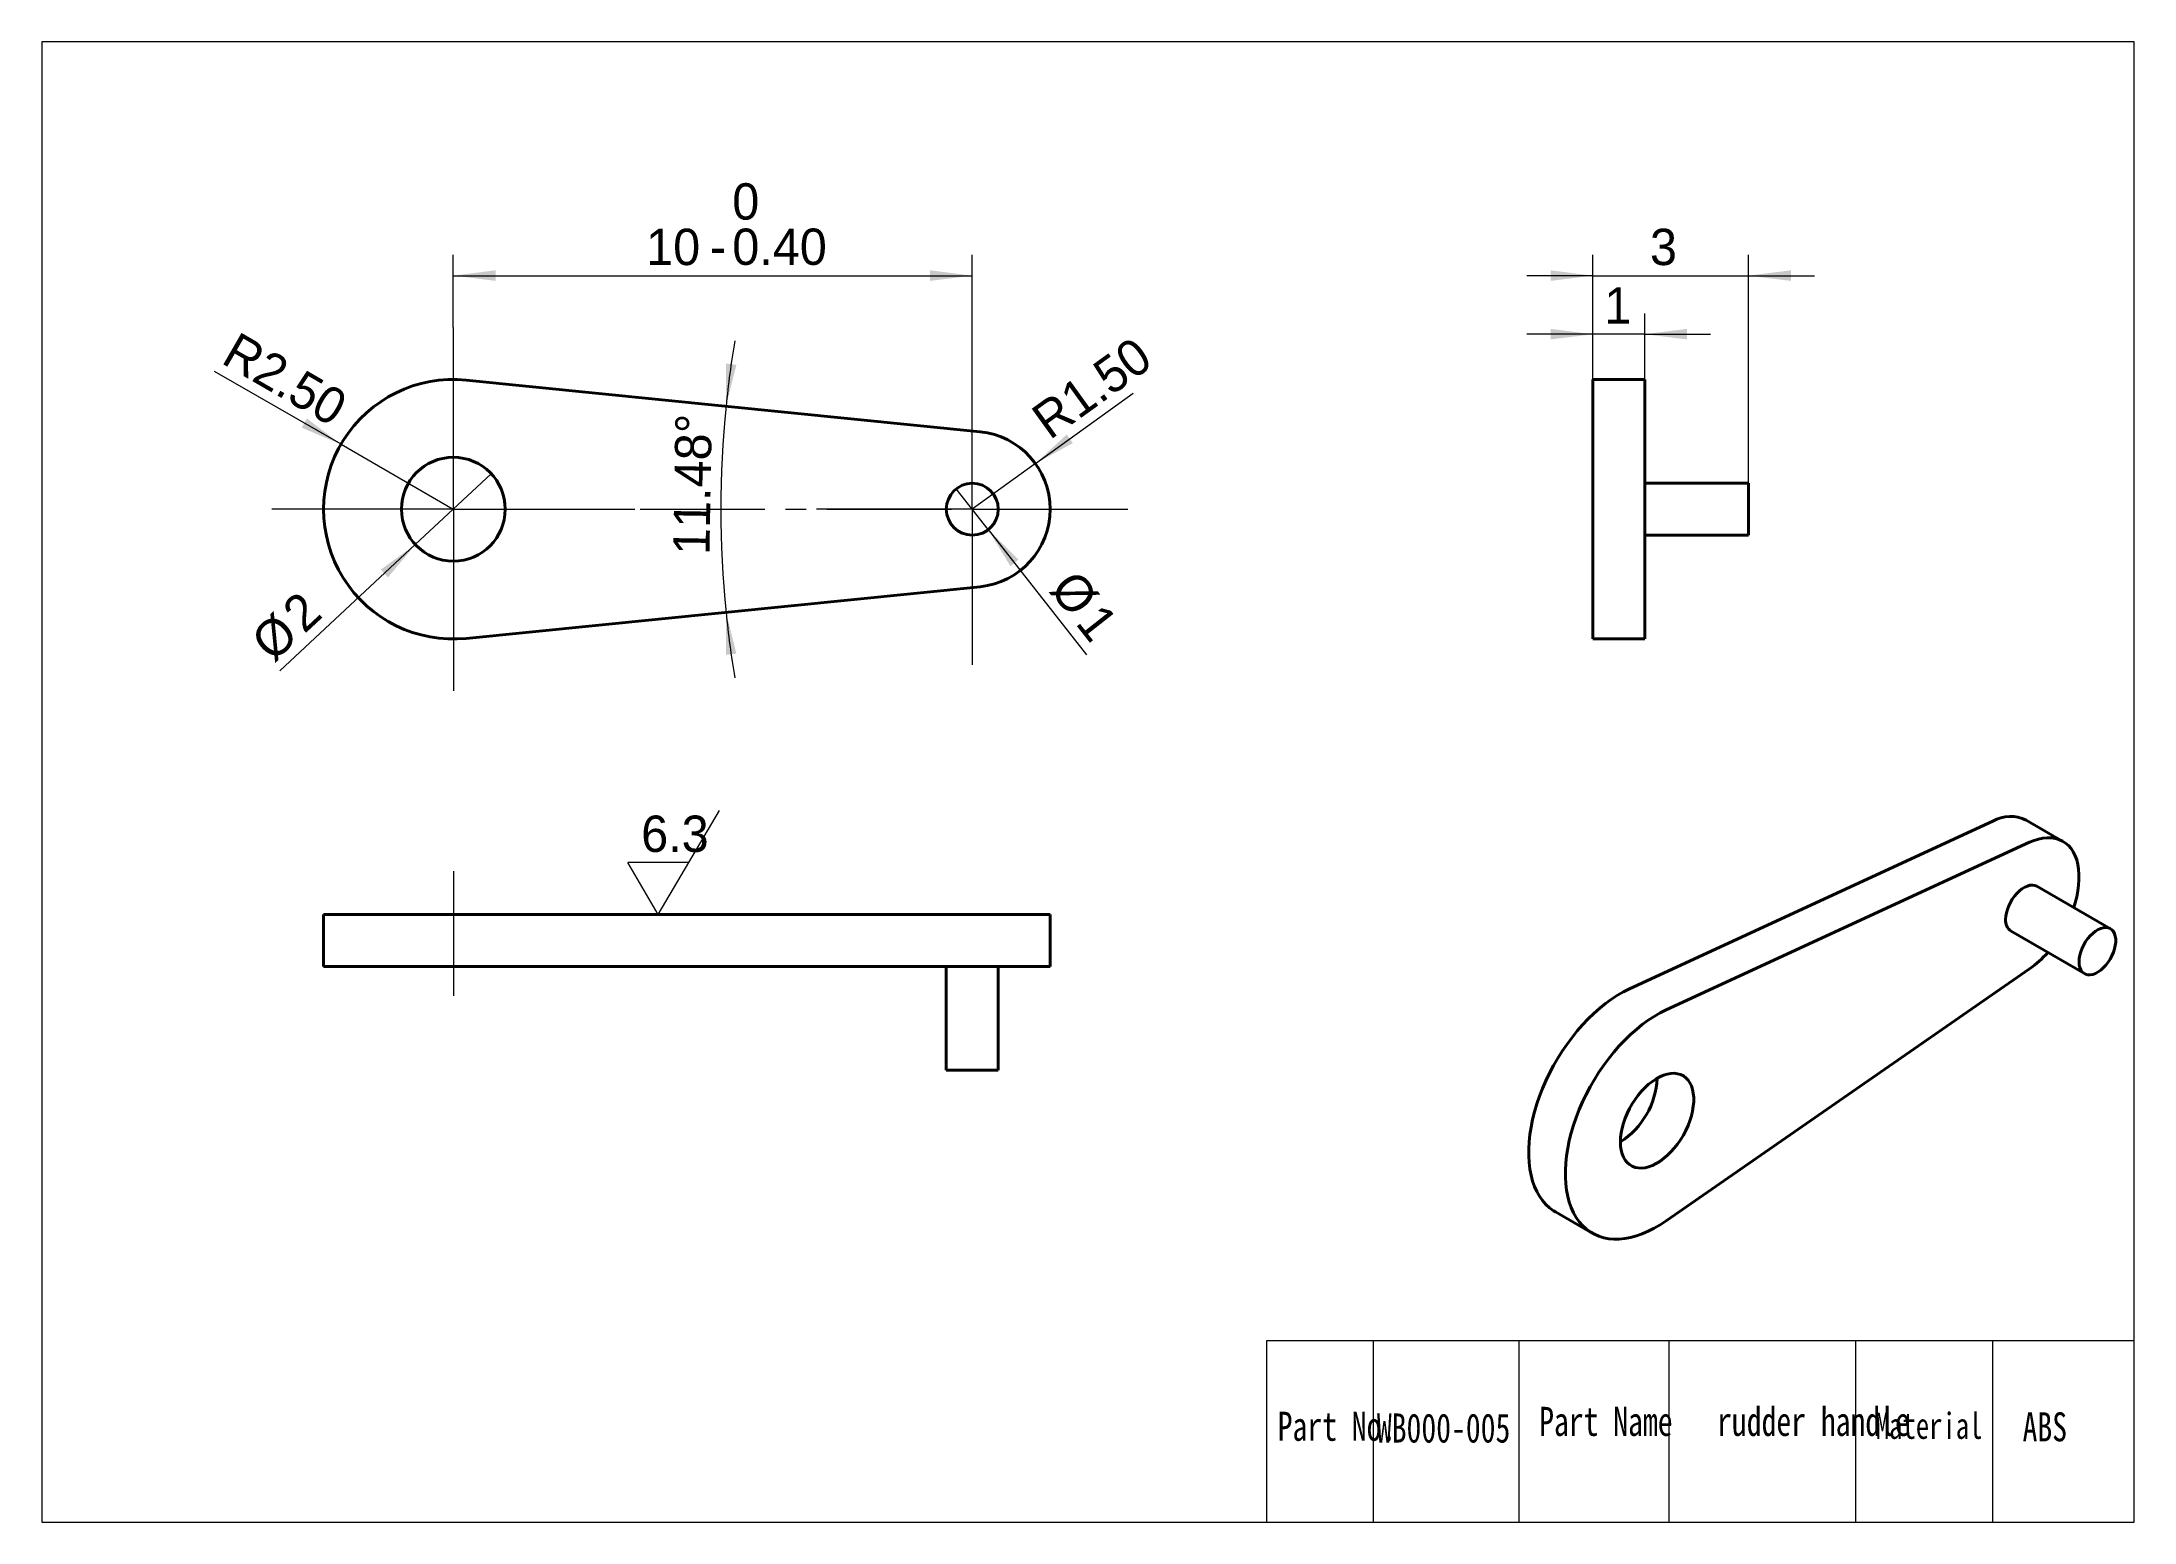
# Model space of a CAD drawing. Header units: millimetres. Extents: x 2.7 to 12.7, y 2.7 to 9.8.
import ezdxf

# ---------------------------------------------------------------- set-up
doc = ezdxf.new("R2010")
doc.units = ezdxf.units.MM
doc.header["$LTSCALE"] = 0.05
doc.linetypes.add('CENTERX2', pattern=[20.32, 12.7, -2.54, 2.54, -2.54])
doc.linetypes.add('点画线', pattern=[18, 12, -2, 2, -2])
doc.layers.get('0').update_dxf_attribs({"lineweight": 18})
for name, color, linetype, lineweight in [('1轮廓实线层', 7, 'Continuous', 40), ('2细线层', 4, 'Continuous', 18), ('3中心线层', 1, 'CENTERX2', 18), ('8符号标注层', 31, 'Continuous', 18), ('尺寸线层', 3, 'Continuous', 18)]:
    doc.layers.add(name, color=color, linetype=linetype, lineweight=lineweight)
doc.styles.add('SLDTEXTSTYLE1', font='')
doc.styles.get('SLDTEXTSTYLE1').set_extended_font_data('汉仪长仿宋体')
doc.dimstyles.new('SLDDIMSTYLE0', dxfattribs={"dimtxt": 0.175, "dimasz": 0.204, "dimexe": 0, "dimexo": 0.0625, "dimgap": 0.04375, "dimtad": 1, "dimlfac": 4, "dimrnd": 1e-09, "dimzin": 12, "dimdsep": 46, "dimtxsty": 'SLDTEXTSTYLE1', "dimcen": 0.09, "dimdle": 0.408, "dimadec": 0, "dimazin": 3, "dimtfac": 1, "dimtofl": 0, "dimtmove": 0, "dimatfit": 3, "dimfxl": 1, "dimfrac": 2, "dimtolj": 1, "dimarcsym": 0})
doc.dimstyles.new('SLDDIMSTYLE1', dxfattribs={"dimtxt": 0.175, "dimasz": 0.204, "dimexe": 0, "dimexo": 0.0625, "dimgap": 0.04375, "dimtad": 1, "dimlfac": 4, "dimrnd": 1e-09, "dimzin": 4, "dimdsep": 46, "dimtxsty": 'SLDTEXTSTYLE1', "dimcen": 0, "dimdle": 0.408, "dimadec": 0, "dimazin": 1, "dimtfac": 1, "dimtofl": 0, "dimtmove": 0, "dimatfit": 3, "dimfxl": 1, "dimfrac": 2, "dimtolj": 1, "dimarcsym": 0})
doc.dimstyles.new('SLDDIMSTYLE2', dxfattribs={"dimtxt": 0.175, "dimasz": 0.204, "dimexe": 0, "dimexo": 0.0625, "dimgap": 0.04375, "dimtad": 1, "dimlfac": 4, "dimrnd": 1e-09, "dimzin": 12, "dimdsep": 46, "dimtxsty": 'SLDTEXTSTYLE1', "dimblk1": 'NONE', "dimsah": 1, "dimcen": 0, "dimdle": 0.408, "dimadec": 0, "dimazin": 3, "dimtfac": 1, "dimtmove": 0, "dimatfit": 3, "dimldrblk": 'NONE', "dimfxl": 1, "dimfrac": 2, "dimtolj": 1, "dimarcsym": 0})
doc.dimstyles.new('SLDDIMSTYLE3', dxfattribs={"dimtxt": 0.175, "dimasz": 0.204, "dimexe": 0, "dimexo": 0.0625, "dimgap": 0.04375, "dimtad": 1, "dimdec": 4, "dimlfac": 0.2, "dimzin": 12, "dimdsep": 46, "dimtxsty": 'SLDTEXTSTYLE1', "dimcen": 0.09, "dimdle": 0.408, "dimazin": 3, "dimtfac": 1, "dimtofl": 0, "dimtmove": 0, "dimatfit": 3, "dimfxl": 1, "dimfrac": 2, "dimtolj": 1, "dimarcsym": 0})
doc.dimstyles.new('SLDDIMSTYLE4', dxfattribs={"dimtxt": 0.175, "dimasz": 0.204, "dimexe": 0, "dimexo": 0.0625, "dimgap": 0.04375, "dimtad": 1, "dimlfac": 4, "dimrnd": 1e-09, "dimzin": 12, "dimdsep": 46, "dimtxsty": 'SLDTEXTSTYLE1', "dimcen": 0.09, "dimdle": 0.408, "dimadec": 0, "dimazin": 3, "dimtfac": 1, "dimtmove": 0, "dimatfit": 0, "dimfxl": 1, "dimfrac": 2, "dimtolj": 1, "dimarcsym": 0})

# ---------------------------------------------------------------- blocks, each defined once
blk = doc.blocks.new('*X4')
at = {"layer": '2细线层', "linetype": 'Continuous', "lineweight": 0}
for points in [[(4.65, 8.712), (4.854, 8.687), (4.854, 8.738)], [(7.15, 8.712), (6.946, 8.738), (6.946, 8.687)]]:
    blk.add_hatch(color=4, dxfattribs=at).paths.add_polyline_path(points, flags=0)
at = {"layer": '2细线层', "color": 4, "linetype": 'Continuous', "lineweight": 0}
for p, q in [((4.65, 8.462), (4.65, 8.812)), ((7.15, 8.337), (7.15, 8.812)), ((4.65, 8.712), (7.15, 8.712))]:
    blk.add_line(p, q, dxfattribs=at)
at = {"layer": '2细线层', "color": 4, "linetype": 'Continuous', "lineweight": 0, "char_height": 0.175, "attachment_point": 1, "style": 'SLDTEXTSTYLE1'}
for s, insert, width in [('0', (5.994, 9.157), 0.12216), ('10', (5.579, 8.938), 0.27486), ('0.40', (5.994, 8.939), 0.64958), ('-', (5.886, 8.939), 0.21087)]:
    blk.add_mtext(s, dxfattribs=dict(at, insert=insert, width=width))
blk = doc.blocks.new('*X5')
at = {"layer": '2细线层', "linetype": 'Continuous', "lineweight": 0}
blk.add_hatch(color=4, dxfattribs=at).paths.add_polyline_path([(4.109, 7.9), (3.945, 8.024), (3.92, 7.98)], flags=0)
at = {"layer": '2细线层', "color": 4, "linetype": 'Continuous', "lineweight": 0}
for q in [(3.5, 8.251), (4.65, 7.587)]:
    blk.add_line((4.109, 7.9), q, dxfattribs=at)
at = {"layer": '2细线层', "color": 4, "linetype": 'Continuous', "lineweight": 0, "insert": (3.613, 8.446), "char_height": 0.175, "width": 0.90513, "attachment_point": 1, "rotation": 330, "style": 'SLDTEXTSTYLE1'}
blk.add_mtext('R2.50', dxfattribs=at)
blk = doc.blocks.new('*X6')
at = {"layer": '2细线层', "linetype": 'Continuous', "lineweight": 0}
blk.add_hatch(color=4, dxfattribs=at).paths.add_polyline_path([(4.467, 7.417), (4.301, 7.297), (4.335, 7.259)], flags=0)
at = {"layer": '2细线层', "color": 4, "linetype": 'Continuous', "lineweight": 0}
for q in [(4.833, 7.758), (3.815, 6.809)]:
    blk.add_line((4.467, 7.417), q, dxfattribs=at)
at = {"layer": '2细线层', "color": 4, "linetype": 'Continuous', "lineweight": 0, "char_height": 0.175, "attachment_point": 1, "rotation": 42.9868, "style": 'SLDTEXTSTYLE1'}
for s, insert, width in [('2', (3.813, 7.113), 0.32099), ('%%C', (3.662, 6.974), 0.40427)]:
    blk.add_mtext(s, dxfattribs=dict(at, insert=insert, width=width))
blk = doc.blocks.new('_NONE')
blk = doc.blocks.new('*X7')
at = {"layer": '2细线层', "linetype": 'Continuous', "lineweight": 0}
blk.add_hatch(color=4, dxfattribs=at).paths.add_polyline_path([(7.227, 7.489), (7.334, 7.313), (7.373, 7.345)], flags=0)
at = {"layer": '2细线层', "color": 4, "linetype": 'Continuous', "lineweight": 0}
for q in [(7.073, 7.686), (7.701, 6.887)]:
    blk.add_line((7.227, 7.489), q, dxfattribs=at)
at = {"layer": '2细线层', "color": 4, "linetype": 'Continuous', "lineweight": 0, "char_height": 0.175, "attachment_point": 1, "rotation": 308.1696, "style": 'SLDTEXTSTYLE1'}
for s, insert, width in [('%%C', (7.655, 7.308), 0.42548), ('1', (7.781, 7.146), 0.29597)]:
    blk.add_mtext(s, dxfattribs=dict(at, insert=insert, width=width))
blk = doc.blocks.new('*X8')
at = {"layer": '2细线层', "linetype": 'Continuous', "lineweight": 0}
blk.add_hatch(color=4, dxfattribs=at).paths.add_polyline_path([(7.454, 7.807), (7.635, 7.906), (7.605, 7.947)], flags=0)
at = {"layer": '2细线层', "color": 4, "linetype": 'Continuous', "lineweight": 0}
for q in [(7.926, 8.147), (7.15, 7.587)]:
    blk.add_line((7.454, 7.807), q, dxfattribs=at)
at = {"layer": '2细线层', "color": 4, "linetype": 'Continuous', "lineweight": 0, "insert": (7.421, 8.06), "char_height": 0.175, "width": 0.88857, "attachment_point": 1, "rotation": 35.8187, "style": 'SLDTEXTSTYLE1'}
blk.add_mtext('R1.50', dxfattribs=at)
blk = doc.blocks.new('*X9')
at = {"layer": '2细线层', "linetype": 'Continuous', "lineweight": 0}
for points in [[(5.964, 8.084), (6.014, 8.283), (5.963, 8.289)], [(5.964, 7.091), (5.963, 6.886), (6.014, 6.892)]]:
    blk.add_hatch(color=4, dxfattribs=at).paths.add_polyline_path(points, flags=0)
at = {"layer": '2细线层', "color": 4, "linetype": 'Continuous', "lineweight": 0}
for start, end in [(170.5948, 174.2608), (174.2608, 185.7392), (185.7392, 189.4052)]:
    blk.add_arc((10.9, 7.587), 4.961, start, end, dxfattribs=at)
at = {"layer": '2细线层', "color": 4, "linetype": 'Continuous', "lineweight": 0, "insert": (5.709, 7.369), "char_height": 0.175, "width": 0.93511, "attachment_point": 1, "rotation": 89.0233, "style": 'SLDTEXTSTYLE1'}
blk.add_mtext('11.48%%D', dxfattribs=at)
blk = doc.blocks.new('SW_CENTERMARKSYMBOL_0')
at = {"layer": '3中心线层', "color": 0, "linetype": 'CENTERX2', "lineweight": 0}
for p, q in [((0, 0.625), (0, 0.75)), ((0, 0), (0, 0.625)), ((-0.625, 0), (-0.75, 0)), ((0, 0), (-0.625, 0)), ((0, 0), (0, -0.625)), ((0, 0), (0.625, 0)), ((0.625, 0), (0.75, 0)), ((0, -0.625), (0, -0.75))]:
    blk.add_line(p, q, dxfattribs=at)
blk = doc.blocks.new('SW_CENTERMARKSYMBOL_1')
at = {"layer": '3中心线层', "color": 0, "linetype": 'CENTERX2', "lineweight": 0}
for p, q in [((0, 0.625), (0, 0.875)), ((0, 0), (0, 0.625)), ((-0.625, 0), (-0.875, 0)), ((0, 0), (-0.625, 0)), ((0, 0), (0, -0.625)), ((0, 0), (0.625, 0)), ((0.625, 0), (0.875, 0)), ((0, -0.625), (0, -0.875))]:
    blk.add_line(p, q, dxfattribs=at)
blk = doc.blocks.new('*X12')
at = {"layer": '2细线层', "linetype": 'Continuous', "lineweight": 0}
for points in [[(10.14, 8.43), (9.936, 8.456), (9.936, 8.405)], [(10.39, 8.43), (10.594, 8.405), (10.594, 8.456)]]:
    blk.add_hatch(color=4, dxfattribs=at).paths.add_polyline_path(points, flags=0)
at = {"layer": '2细线层', "color": 4, "linetype": 'Continuous', "lineweight": 0}
for p, q in [((10.14, 8.212), (10.14, 8.53)), ((10.39, 8.212), (10.39, 8.53)), ((10.14, 8.43), (9.822, 8.43)), ((10.39, 8.43), (10.14, 8.43)), ((10.39, 8.43), (10.707, 8.43))]:
    blk.add_line(p, q, dxfattribs=at)
at = {"layer": '2细线层', "color": 4, "linetype": 'Continuous', "lineweight": 0, "insert": (10.195, 8.656), "char_height": 0.175, "width": 0.04169, "attachment_point": 1, "style": 'SLDTEXTSTYLE1'}
blk.add_mtext('1', dxfattribs=at)
blk = doc.blocks.new('*X13')
at = {"layer": '2细线层', "linetype": 'Continuous', "lineweight": 0}
for points in [[(10.14, 8.712), (9.936, 8.738), (9.936, 8.687)], [(10.89, 8.712), (11.094, 8.687), (11.094, 8.738)]]:
    blk.add_hatch(color=4, dxfattribs=at).paths.add_polyline_path(points, flags=0)
at = {"layer": '2细线层', "color": 4, "linetype": 'Continuous', "lineweight": 0}
for p, q in [((10.14, 8.212), (10.14, 8.812)), ((10.89, 7.712), (10.89, 8.812)), ((10.14, 8.712), (9.822, 8.712)), ((10.14, 8.712), (10.89, 8.712)), ((10.89, 8.712), (11.207, 8.712))]:
    blk.add_line(p, q, dxfattribs=at)
at = {"layer": '2细线层', "color": 4, "linetype": 'Continuous', "lineweight": 0, "insert": (10.415, 8.938), "char_height": 0.175, "width": 0.12168, "attachment_point": 1, "style": 'SLDTEXTSTYLE1'}
blk.add_mtext('3', dxfattribs=at)
blk = doc.blocks.new('SW_SFSYMBOL_0')
at = {"layer": '8符号标注层', "color": 0, "linetype": 'Continuous', "lineweight": 0}
for p, q in [((0.082, -0.25), (0.377, 0.25)), ((0.082, -0.25), (-0.065, 0)), ((0.23, 0), (-0.065, 0))]:
    blk.add_line(p, q, dxfattribs=at)
at = {"layer": '8符号标注层', "color": 0, "linetype": 'Continuous', "lineweight": 0, "insert": (0, 0.226), "char_height": 0.175, "width": 0.46877, "attachment_point": 1, "style": 'SLDTEXTSTYLE1'}
blk.add_mtext('6.3', dxfattribs=at)

msp = doc.modelspace()

# ---------------------------------------------------------------- linework, layer by layer
for p, q in [((12.74771, 9.83789), (2.66771, 9.83789)), ((2.66771, 9.83789), (2.66771, 2.70989)), ((12.74771, 2.70989), (12.74771, 9.83789)), ((12.74771, 3.58285), (8.56729, 3.58285)), ((8.56729, 3.58285), (8.56729, 2.70989)), ((9.08211, 3.58285), (9.08211, 2.70989)), ((9.7833, 3.58285), (9.7833, 2.70989)), ((10.50622, 3.58285), (10.50622, 2.70989)), ((11.4055, 3.58285), (11.4055, 2.70989)), ((12.06596, 3.58285), (12.06596, 2.70989)), ((12.74771, 2.70989), (12.74771, 3.58285)), ((2.66771, 2.70989), (12.74771, 2.70989)), ((8.9156, 2.70989), (12.74771, 2.70989))]:
    msp.add_line(p, q)
at = {"color": 1, "linetype": '点画线'}
for p, q in [((4.65016, 7.5875), (7.15016, 7.5875)), ((4.65016, 5.84468), (4.65016, 5.20524))]:
    msp.add_line(p, q, dxfattribs=at)
at = {"layer": '1轮廓实线层', "linetype": 'Continuous', "lineweight": 40}
for p, q in [((7.18766, 7.96062), (4.71266, 8.20936)), ((10.38995, 8.2125), (10.13995, 8.2125)), ((10.13995, 8.2125), (10.13995, 6.9625)), ((10.38995, 6.9625), (10.38995, 8.2125)), ((10.88995, 7.7125), (10.38995, 7.7125)), ((10.88995, 7.5875), (10.88995, 7.7125)), ((10.88995, 7.4625), (10.88995, 7.5875)), ((10.38995, 7.4625), (10.88995, 7.4625)), ((4.71266, 6.96563), (7.18766, 7.21438)), ((10.13995, 6.9625), (10.38995, 6.9625)), ((12.06678, 6.08544), (10.31669, 5.27824)), ((12.40452, 5.98818), (12.22774, 6.09023)), ((12.24355, 5.98338), (10.49346, 5.17619)), ((12.63308, 5.56756), (12.27953, 5.77167)), ((4.02516, 5.63618), (4.02516, 5.38618)), ((4.71266, 5.63618), (4.02516, 5.63618)), ((7.18766, 5.63618), (4.71266, 5.63618)), ((7.52516, 5.63618), (7.18766, 5.63618)), ((7.52516, 5.38618), (7.52516, 5.63618)), ((12.15454, 5.55515), (12.50809, 5.35105)), ((4.02516, 5.38618), (4.71266, 5.38618)), ((7.18766, 5.38618), (4.71266, 5.38618)), ((7.02516, 5.38618), (7.02516, 4.88618)), ((7.18766, 5.38618), (7.52516, 5.38618)), ((7.27516, 4.88618), (7.27516, 5.38618)), ((10.49346, 4.16063), (12.24355, 5.37405)), ((7.02516, 4.88618), (7.27516, 4.88618)), ((9.96002, 4.20367), (10.13679, 4.10162))]:
    msp.add_line(p, q, dxfattribs=at)
for points in [[(12.24355, 5.98338), (12.2656, 5.99247), (12.28731, 5.99923), (12.30853, 6.00362), (12.32909, 6.00562), (12.34887, 6.00519), (12.36772, 6.00236), (12.3855, 5.99713), (12.40209, 5.98954), (12.41738, 5.97966), (12.43125, 5.96754), (12.44362, 5.95327), (12.45438, 5.93696), (12.46346, 5.91872), (12.47081, 5.89868), (12.47637, 5.87698), (12.4801, 5.85377), (12.48197, 5.82921), (12.48197, 5.80349), (12.4801, 5.77677), (12.47637, 5.74926), (12.47081, 5.72114), (12.46346, 5.69262), (12.45632, 5.66961)], [(12.12865, 5.61238), (12.12959, 5.62779), (12.13239, 5.64395), (12.137, 5.66053), (12.14332, 5.67717), (12.15121, 5.69352), (12.1605, 5.70922), (12.17099, 5.72395), (12.18247, 5.73739), (12.19468, 5.74925), (12.20737, 5.75928), (12.22026, 5.76727), (12.23309, 5.77305), (12.24557, 5.77648), (12.25745, 5.77751), (12.26846, 5.77611), (12.27838, 5.7723), (12.27953, 5.77167)], [(12.4822, 5.40828), (12.48314, 5.42369), (12.48595, 5.43985), (12.49056, 5.45643), (12.49687, 5.47307), (12.50476, 5.48942), (12.51405, 5.50512), (12.52454, 5.51985), (12.53602, 5.53329), (12.54823, 5.54515), (12.56092, 5.55518), (12.57382, 5.56317), (12.58664, 5.56894), (12.59913, 5.57238), (12.611, 5.57341), (12.62202, 5.57201), (12.63194, 5.5682), (12.64055, 5.56207), (12.64767, 5.55376), (12.65314, 5.54343), (12.65686, 5.5313), (12.65874, 5.51765), (12.65874, 5.50275), (12.65686, 5.48692), (12.65314, 5.4705), (12.64767, 5.45385), (12.64055, 5.43731), (12.63194, 5.42124), (12.62202, 5.40599), (12.611, 5.39186), (12.59913, 5.37918), (12.58664, 5.36821), (12.57382, 5.35917), (12.56092, 5.35227), (12.54823, 5.34765), (12.53602, 5.34541), (12.52454, 5.3456), (12.51405, 5.34821), (12.50476, 5.35319), (12.49687, 5.36043), (12.49056, 5.36978), (12.48595, 5.38104), (12.48314, 5.39396), (12.4822, 5.40828)], [(10.31669, 5.27824), (10.2878, 5.26382), (10.25884, 5.24717), (10.22995, 5.22836), (10.20123, 5.20747), (10.17283, 5.18461), (10.14485, 5.15985), (10.11742, 5.13331), (10.09065, 5.10511), (10.06466, 5.07536), (10.03957, 5.04419), (10.01548, 5.01174), (9.99249, 4.97814), (9.9707, 4.94355), (9.95021, 4.9081), (9.9311, 4.87194), (9.91345, 4.83525), (9.89735, 4.79817), (9.88286, 4.76085), (9.87004, 4.72347), (9.85894, 4.68618), (9.84962, 4.64915), (9.84212, 4.61252), (9.83647, 4.57647), (9.83268, 4.54114), (9.83079, 4.50668), (9.83079, 4.47324), (9.83268, 4.44097), (9.83647, 4.41001), (9.84212, 4.38048), (9.84962, 4.35252), (9.85894, 4.32624), (9.87004, 4.30176), (9.88286, 4.27918), (9.89735, 4.2586), (9.91345, 4.24011), (9.9311, 4.22379), (9.95021, 4.2097), (9.96002, 4.20367)], [(10.49346, 4.16063), (10.46457, 4.1417), (10.43562, 4.12492), (10.40672, 4.11037), (10.37801, 4.0981), (10.3496, 4.08817), (10.32162, 4.08062), (10.29419, 4.07549), (10.26743, 4.07279), (10.24144, 4.07253), (10.21635, 4.07473), (10.19225, 4.07936), (10.16926, 4.08642), (10.14748, 4.09586), (10.12698, 4.10765), (10.10787, 4.12174), (10.09023, 4.13806), (10.07413, 4.15655), (10.05963, 4.17713), (10.04681, 4.19971), (10.03572, 4.22419), (10.0264, 4.25047), (10.0189, 4.27843), (10.01324, 4.30796), (10.00946, 4.33892), (10.00756, 4.37119), (10.00756, 4.40463), (10.00946, 4.43908), (10.01324, 4.47442), (10.0189, 4.51047), (10.0264, 4.5471), (10.03572, 4.58413), (10.04681, 4.62142), (10.05963, 4.6588), (10.07413, 4.69611), (10.09023, 4.7332), (10.10787, 4.76989), (10.12698, 4.80604), (10.14748, 4.8415), (10.16926, 4.87609), (10.19225, 4.90969), (10.21635, 4.94214), (10.24144, 4.97331), (10.26743, 5.00306), (10.29419, 5.03126), (10.32162, 5.0578), (10.3496, 5.08255), (10.37801, 5.10542), (10.40672, 5.12631), (10.43562, 5.14511), (10.46457, 5.16177), (10.49346, 5.17619)], [(10.27249, 4.54085), (10.27343, 4.56238), (10.27623, 4.58476), (10.28086, 4.60776), (10.28728, 4.63113), (10.29542, 4.65463), (10.30519, 4.678), (10.31649, 4.70101), (10.32919, 4.72339), (10.34316, 4.74492), (10.35826, 4.76537), (10.37433, 4.78452), (10.39119, 4.80217), (10.40866, 4.81814), (10.42657, 4.83224), (10.44472, 4.84434), (10.46291, 4.8543), (10.48096, 4.86202), (10.49867, 4.86742), (10.51586, 4.87044), (10.53235, 4.87105), (10.54795, 4.86923), (10.56251, 4.86502), (10.57587, 4.85846), (10.58788, 4.84961), (10.59843, 4.83857), (10.60739, 4.82545), (10.61468, 4.8104), (10.62022, 4.79357), (10.62394, 4.77515), (10.62581, 4.75532), (10.62581, 4.73431), (10.62394, 4.71232), (10.62022, 4.6896), (10.61468, 4.66638), (10.60739, 4.64291), (10.59843, 4.61945), (10.58788, 4.59623), (10.57587, 4.57351), (10.56251, 4.55152), (10.54795, 4.5305), (10.53235, 4.51067), (10.51586, 4.49225), (10.49867, 4.47542), (10.48096, 4.46037), (10.46291, 4.44725), (10.44472, 4.4362), (10.42657, 4.42735), (10.40866, 4.42078), (10.39119, 4.41657), (10.37433, 4.41475), (10.35826, 4.41536), (10.34316, 4.41837), (10.32919, 4.42377), (10.31649, 4.43148), (10.30519, 4.44144), (10.29542, 4.45354), (10.28728, 4.46764), (10.28086, 4.4836), (10.27623, 4.50125), (10.27343, 4.5204), (10.27249, 4.54085)]]:
    msp.add_lwpolyline(points, dxfattribs=at)
for centre, radius in [((4.65016, 7.5875), 0.25), ((7.15016, 7.5875), 0.125)]:
    msp.add_circle(centre, radius, dxfattribs=at)
for centre, radius, start, end in [((4.65016, 7.5875), 0.625, 84.26083, 275.73917), ((7.15016, 7.5875), 0.375, 275.73917, 84.26083), ((12.15182, 5.93458), 0.17318, 63.997886, 119.412997), ((12.19038, 5.60584), 0.06207, 173.948227, 234.739593), ((11.95477, 5.78301), 0.50064, 305.227702, 318.777877), ((10.06611, 4.86409), 0.38354, 302.554341, 357.451036)]:
    msp.add_arc(centre, radius, start, end, dxfattribs=at)

# ---------------------------------------------------------------- block references
at = {"layer": '3中心线层', "color": 1, "linetype": 'CENTERX2', "lineweight": 0}
for name, p in [('SW_CENTERMARKSYMBOL_1', (4.65016, 7.5875)), ('SW_CENTERMARKSYMBOL_0', (7.15016, 7.5875))]:
    msp.add_blockref(name, p, dxfattribs=at)
at = {"layer": '8符号标注层', "color": 31, "linetype": 'Continuous', "lineweight": 0, "true_color": 0xffbf80}
msp.add_blockref('SW_SFSYMBOL_0', (5.55503, 5.88617), dxfattribs=at)

# ---------------------------------------------------------------- texts
at = {"attachment_point": 1}
for s, width, gutter_width, heights, insert, char_height in [('{\\fHYSWLongFangSong|b1|i0|c134|p2;Part No.}', 24.3665638, 17.5, [3.5], (8.62151, 3.24158), 0.14), ('{\\fHYSWLongFangSong|b1|i0|c134|p2;Part Name   rudder handle}', 68.5407774, 35, [0], (9.88124, 3.26511), 0.14), ('{\\fHYSWLongFangSong|b1|i0|c134|p2;Material}', 24.3665638, 17.5, [3.5], (11.50288, 3.23699), 0.126)]:
    msp.add_mtext_dynamic_manual_height_columns(s, width=width, gutter_width=gutter_width, heights=heights, dxfattribs=dict(at, insert=insert, char_height=char_height))
at = {"layer": '尺寸线层', "color": 1, "linetype": '点画线', "char_height": 0.14, "attachment_point": 1}
for s, insert, width in [('{\\fhyswlongfangsong|b1|i0|c134|p2;\\C7;WB000-005}', (9.09949, 3.2331), 0.563497), ('{\\fhyswlongfangsong|b1|i0|c134|p2;\\C7;ABS}', (12.21021, 3.23884), 0.3123733)]:
    msp.add_mtext(s, dxfattribs=dict(at, insert=insert, width=width))

# ---------------------------------------------------------------- dimensions: what is measured, and where the dimension line sits
at = {"layer": '2细线层', "color": 4, "linetype": 'Continuous', "lineweight": 0}
for base, p1, p2, dimstyle, override, picture, middle in [((7.15016, 8.7125), (4.65016, 8.4625), (7.15016, 8.3375), 'SLDDIMSTYLE0', {"dimsah": 1, "dimtol": 1, "dimtp": 0, "dimtm": 0.4, "dimtzin": 0}, '*X4', (5.93998, 8.7125)), ((10.88995, 8.7125), (10.13995, 8.2125), (10.88995, 7.7125), 'SLDDIMSTYLE4', {"dimsah": 1, "dimtzin": 12}, '*X13', (10.49152, 8.7125)), ((10.13995, 8.43037), (10.38995, 8.2125), (10.13995, 8.2125), 'SLDDIMSTYLE4', {"dimsah": 1, "dimtzin": 12}, '*X12', (10.27204, 8.43037))]:
    dim = msp.add_linear_dim(base=base, p1=p1, p2=p2, dimstyle=dimstyle, override=override, dxfattribs=at)
    dim.commit()
    dim.dimension.update_dxf_attribs({"geometry": picture, "text_midpoint": middle, "dimtype": 160})
for center, mpoint, picture, middle in [((7.15016, 7.5875), (7.45423, 7.80695), '*X8', (7.55241, 7.87781)), ((4.65016, 7.5875), (4.10889, 7.9), '*X5', (3.50026, 8.25139))]:
    dim = msp.add_radius_dim(center=center, mpoint=mpoint, dimstyle='SLDDIMSTYLE1', override={"dimpost": 'R<>', "dimsah": 1, "dimtzin": 12}, dxfattribs=at)
    dim.commit()
    dim.dimension.update_dxf_attribs({"geometry": picture, "text_midpoint": middle, "dimtype": 164})
dim = msp.add_angular_dim_2l(base=(5.93998, 7.67206), line1=((4.71266, 8.20936), (7.18766, 7.96062)), line2=((7.18766, 7.21438), (4.71266, 6.96563)), dimstyle='SLDDIMSTYLE3', override={"dimtad": 1, "dimtih": 0, "dimtoh": 0, "dimsah": 1, "dimtzin": 12}, dxfattribs=at)
dim.commit()
dim.dimension.update_dxf_attribs({"geometry": '*X9', "text_midpoint": (5.93998, 7.67206), "dimtype": 162})
for p1, p2, picture, middle in [((4.83303, 7.75795), (4.46728, 7.41704), '*X6', (3.93966, 6.92526)), ((7.07291, 7.68577), (7.2274, 7.48922), '*X7', (7.59716, 7.01884))]:
    dim = msp.add_diameter_dim_2p(p1=p1, p2=p2, dimstyle='SLDDIMSTYLE2', override={"dimpost": '%%C<>', "dimsah": 1, "dimtzin": 12}, dxfattribs=at)
    dim.commit()
    dim.dimension.update_dxf_attribs({"geometry": picture, "text_midpoint": middle, "dimtype": 163})

doc.saveas('drawing.dxf')
